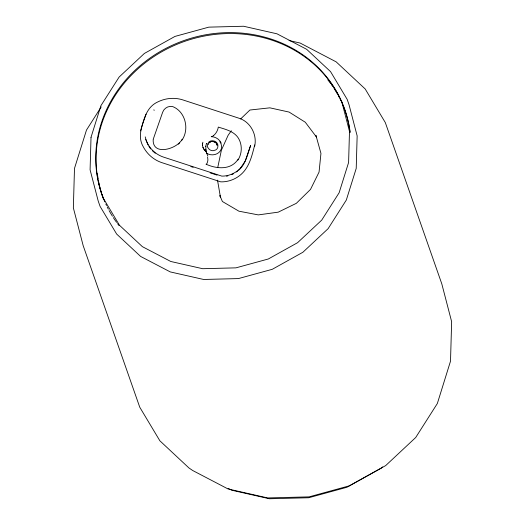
<?xml version="1.0" encoding="UTF-8"?>
<svg xmlns="http://www.w3.org/2000/svg" width="525" height="525" viewBox="0 0 525 525"><rect width="100%" height="100%" fill="white"/><g stroke="black" fill="none" stroke-linecap="round" stroke-linejoin="round"><path stroke-width="0.79" d="M217.507 180.121L220.441 197.17L219.89 195.595L222.39 201.502L238.921 211.194L258.3 214.896L278.23 212.159L296.349 203.313L310.518 189.407L319.056 172.082L320.952 153.385L315.984 135.542L316.536 137.117L305.287 122.233L289.098 112.074L269.87 107.835L249.9 110.027L240.647 118.939M217.763 167.429L221.393 150.17L228.132 135.273L231.335 130.758M205.82 146.206L206.003 151.613M153.188 139.427C152.191 156.542 177.463 148.929 182.175 139.191M221.32 148.411L221.602 146.344L220.986 143.561L219.831 141.658M254.71 144.952C252.085 155.341 249.46 167.035 241.014 174.457C235.482 179.327 228.132 182.07 220.756 181.853L161.221 162.435C153.412 159.633 146.993 153.956 143.167 146.6C137.038 135.916 142.465 124.622 146.094 114.161M254.625 146.396C257.394 134.794 250.445 121.748 238.927 118.204L182.168 99.691C174.156 97.335 165.592 98.142 158.091 101.784C146.094 107.107 144.007 119.562 140.569 130.909M202.525 143.916L202.88 142.209M205.728 146.573L206.463 143.364L206.371 143.732M154.153 110.414L153.897 109.778M208.464 144.565L208.773 143.614M153.3 139.066L162.645 112.258C163.977 108.235 168.466 105.564 172.627 106.568C185.41 111.503 189.683 129.229 181.926 140.208M237.904 160.158C241.881 154.002 242.412 145.963 239.085 139.407C235.082 131.513 226.012 129.518 218.302 127.089A15.376 14.536 13.7 0 1 213.577 135.601M221.222 149.093C219.181 154.829 211.503 156.411 206.686 153.248M101.213 106.91L86.494 130.042L74.484 168.427L73.356 207.88L83.193 245.707L139.742 407.183L159.876 440.803L188.921 467.939L192.734 470.531L228.007 488.946L267.684 497.93L309.054 496.873L349.296 485.842L385.678 465.596L415.708 437.502L437.351 403.495L450.516 361.154L451.644 321.707L441.807 283.881L385.324 122.601L365.197 88.974L336.144 61.845L300.156 43.057L289.045 40.537M240.627 167.934L245.214 161.037L250.602 145.471L250.484 145.976C247.433 154.37 245.838 164.22 238.606 170.29M178.474 144.178L179.458 143.043M238.153 159.147C231.079 170.343 216.569 168.984 206.023 164.187M240.686 167.869C235.896 173.073 228.92 176.249 221.819 176.118L163.196 156.995C154.225 153.884 147.184 146.199 145.215 136.868M382.653 466.922L381.465 468.031L346.907 487.266L308.68 497.746L269.384 498.75L231.696 490.212L228.132 488.355M208.622 142.222C211.523 139.197 217.402 141.041 217.98 145.215M209.403 142.59C211.785 140.103 216.622 141.619 217.101 145.051M209.357 142.787L210.164 142.137M236.467 171.99L237.536 171.137M211.752 136.789L213.563 135.594M231.728 174.641L233.559 173.742M226.57 176.216L227.883 175.888M211.28 136.618C215.421 136.776 219.424 139.151 221.123 142.997M213.386 141.625L215.44 142.557M190.844 166.556L193.154 167.311M210.125 172.85L217.068 175.114M152.283 150.649L155.249 153.248M204.816 150.623L202.945 147.427L202.565 145.596M148.037 144.959L145.779 139.46M148.91 146.285L150.655 148.942M216.228 143.332L217.055 145.248M103.635 198.778L119.503 225.284L142.4 246.671L170.769 261.483L202.676 268.708L235.948 267.855L268.314 258.989L297.57 242.701L321.727 220.113L339.13 192.754L348.6 162.501L349.486 131.401L341.736 101.588M202.965 147.348L203.733 149.015L206.213 151.955L205.734 149.107M206.227 151.876L207.848 156.142M207.598 157.152L207.893 159.685A9.982 9.437 13.7 0 1 206.299 164.515M202.545 143.837L202.545 145.681M103.576 199.126A128.618 117.948 -19.3 0 1 101.962 194.526M101.469 192.97A128.618 117.948 -19.3 0 1 98.372 180.278M98.096 178.677A128.618 117.948 -19.3 0 1 97.407 173.86M327.81 79.813A128.618 117.948 -19.3 0 1 330.77 83.698M331.721 85.03A128.618 117.948 -19.3 0 1 332.653 86.369M334.018 88.417A128.618 117.948 -19.3 0 1 337.431 94.021M338.231 95.452A128.618 117.948 -19.3 0 1 339.386 97.611M340.128 99.061A128.618 117.948 -19.3 0 1 340.843 100.524M119.037 225.593A128.618 117.948 -19.3 0 1 117.554 223.65M116.583 222.338A128.618 117.948 -19.3 0 1 113.328 217.619M112.448 216.234A128.618 117.948 -19.3 0 1 109.121 210.591M108.347 209.147A128.618 117.948 -19.3 0 1 107.225 206.975M106.509 205.511A128.618 117.948 -19.3 0 1 105.814 204.048M104.816 201.836A128.618 117.948 -19.3 0 1 104.186 200.353M103.878 199.612A128.618 117.948 -19.3 0 1 193.535 37.544A128.618 117.948 -19.3 0 1 349.945 132.175M103.904 199.808A128.618 117.948 -19.3 0 1 178.749 43.575A128.618 117.948 -19.3 0 1 342.615 104.107M342.923 104.849A128.618 117.948 -19.3 0 1 350.175 132.32M208.484 142.787A4.594 4.344 13.7 0 0 207.375 146.173L207.71 147.387L209.331 149.448A5.709 5.401 13.7 0 0 213.209 150.688L215.749 149.953L216.733 149.166A4.594 4.344 13.7 0 0 217.842 145.773M91.022 137.307L90.09 169.824L98.201 200.996L100.072 206.351L116.662 234.065L140.608 256.43L170.271 271.917L203.641 279.471L238.429 278.585L272.272 269.305L302.866 252.276L328.125 228.657L346.323 200.051L356.219 168.413L357.151 135.903L349.04 104.724L347.169 99.369L330.573 71.656L306.633 49.291L276.964 33.803L243.6 26.25L208.812 27.142L174.969 36.415L144.375 53.445L119.116 77.063L100.918 105.669L91.022 137.307"/></g></svg>
